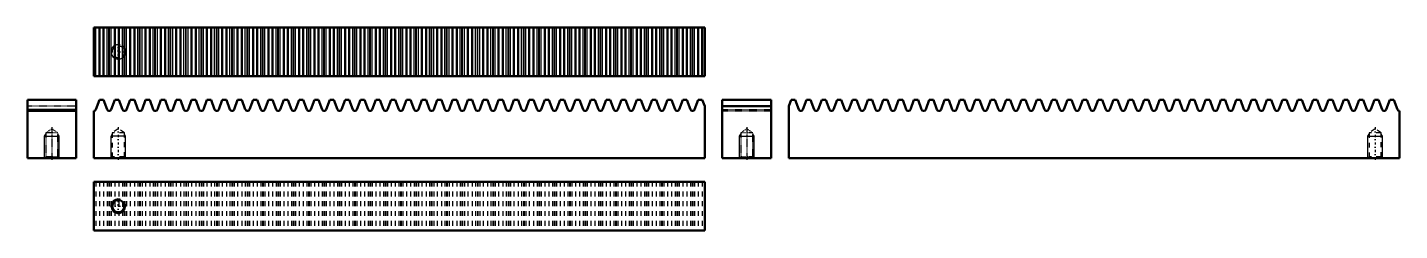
# Model space of a CAD drawing. Header units: millimetres. Extents: x 0 to 281, y 0 to 42.
import ezdxf

# ---------------------------------------------------------------- set-up
doc = ezdxf.new("R2010")
doc.units = ezdxf.units.MM
doc.linetypes.add('Center', pattern=[1.5, 0.45, -0.5, 0.05, -0.5])
doc.linetypes.add('Dashed', pattern=[2, 1, -1])
for name, color, linetype, lineweight in [('AM_4', 3, 'Continuous', 25), ('center', 4, 'Center', 25), ('hidden', 3, 'Dashed', 25), ('thread', 3, 'Continuous', 25), ('vis', 1, 'Continuous', 50)]:
    doc.layers.add(name, color=color, linetype=linetype, lineweight=lineweight)

# ---------------------------------------------------------------- blocks, each defined once
blk = doc.blocks.new('1_RGEAL1_0HT_125_A5_0_in_RGEAL1_0HT_125_A5_900')
at = {"layer": 'center'}
for p, q in [((18.6, 3.42), (18.6, 6.58)), ((17.02, 5), (20.18, 5))]:
    blk.add_line(p, q, dxfattribs=at)
at = {"layer": 'hidden'}
for p, q in [((13.66, 10), (13.66, 0)), ((14.02, 10), (14.02, 0)), ((14.75, 10), (14.75, 0)), ((15.59, 10), (15.59, 0)), ((16.32, 10), (16.32, 0)), ((16.68, 10), (16.68, 0)), ((16.81, 10), (16.81, 0)), ((17.16, 10), (17.16, 0)), ((17.89, 10), (17.89, 0)), ((18.73, 10), (18.73, 0)), ((19.46, 10), (19.46, 0)), ((19.82, 10), (19.82, 0)), ((19.95, 10), (19.95, 0)), ((20.3, 10), (20.3, 0)), ((21.03, 10), (21.03, 0)), ((21.88, 10), (21.88, 0)), ((22.6, 10), (22.6, 0)), ((22.96, 10), (22.96, 0)), ((23.09, 10), (23.09, 0)), ((23.45, 10), (23.45, 0)), ((24.17, 10), (24.17, 0)), ((25.02, 10), (25.02, 0)), ((25.74, 10), (25.74, 0)), ((26.1, 10), (26.1, 0)), ((26.23, 10), (26.23, 0)), ((26.59, 10), (26.59, 0)), ((27.32, 10), (27.32, 0)), ((28.16, 10), (28.16, 0)), ((28.89, 10), (28.89, 0)), ((29.24, 10), (29.24, 0)), ((29.37, 10), (29.37, 0)), ((29.73, 10), (29.73, 0)), ((30.46, 10), (30.46, 0)), ((31.3, 10), (31.3, 0)), ((32.03, 10), (32.03, 0)), ((32.39, 10), (32.39, 0)), ((32.51, 10), (32.51, 0)), ((32.87, 10), (32.87, 0)), ((33.6, 10), (33.6, 0)), ((34.44, 10), (34.44, 0)), ((35.17, 10), (35.17, 0)), ((35.53, 10), (35.53, 0)), ((35.66, 10), (35.66, 0)), ((36.01, 10), (36.01, 0)), ((36.74, 10), (36.74, 0)), ((37.58, 10), (37.58, 0)), ((38.31, 10), (38.31, 0)), ((38.67, 10), (38.67, 0)), ((38.8, 10), (38.8, 0)), ((39.15, 10), (39.15, 0)), ((39.88, 10), (39.88, 0)), ((40.73, 10), (40.73, 0)), ((41.45, 10), (41.45, 0)), ((41.81, 10), (41.81, 0)), ((41.94, 10), (41.94, 0)), ((42.3, 10), (42.3, 0)), ((43.02, 10), (43.02, 0)), ((43.87, 10), (43.87, 0)), ((44.59, 10), (44.59, 0)), ((44.95, 10), (44.95, 0)), ((45.08, 10), (45.08, 0)), ((45.44, 10), (45.44, 0)), ((46.17, 10), (46.17, 0)), ((47.01, 10), (47.01, 0)), ((47.74, 10), (47.74, 0)), ((48.09, 10), (48.09, 0)), ((48.22, 10), (48.22, 0)), ((48.58, 10), (48.58, 0)), ((49.31, 10), (49.31, 0)), ((50.15, 10), (50.15, 0)), ((50.88, 10), (50.88, 0)), ((51.23, 10), (51.23, 0)), ((51.36, 10), (51.36, 0)), ((51.72, 10), (51.72, 0)), ((52.45, 10), (52.45, 0)), ((53.29, 10), (53.29, 0)), ((54.02, 10), (54.02, 0)), ((54.38, 10), (54.38, 0)), ((54.51, 10), (54.51, 0)), ((54.86, 10), (54.86, 0)), ((55.59, 10), (55.59, 0)), ((56.43, 10), (56.43, 0)), ((57.16, 10), (57.16, 0)), ((57.52, 10), (57.52, 0)), ((57.65, 10), (57.65, 0)), ((58, 10), (58, 0)), ((58.73, 10), (58.73, 0)), ((59.57, 10), (59.57, 0)), ((60.3, 10), (60.3, 0)), ((60.66, 10), (60.66, 0)), ((60.79, 10), (60.79, 0)), ((61.15, 10), (61.15, 0)), ((61.87, 10), (61.87, 0)), ((62.72, 10), (62.72, 0)), ((63.44, 10), (63.44, 0)), ((63.8, 10), (63.8, 0)), ((63.93, 10), (63.93, 0)), ((64.29, 10), (64.29, 0)), ((65.01, 10), (65.01, 0)), ((65.86, 10), (65.86, 0)), ((66.59, 10), (66.59, 0)), ((66.94, 10), (66.94, 0)), ((67.07, 10), (67.07, 0)), ((67.43, 10), (67.43, 0)), ((68.16, 10), (68.16, 0)), ((69, 10), (69, 0)), ((69.73, 10), (69.73, 0)), ((70.08, 10), (70.08, 0)), ((70.21, 10), (70.21, 0)), ((70.57, 10), (70.57, 0)), ((71.3, 10), (71.3, 0)), ((72.14, 10), (72.14, 0)), ((72.87, 10), (72.87, 0)), ((73.23, 10), (73.23, 0)), ((73.35, 10), (73.35, 0)), ((73.71, 10), (73.71, 0)), ((74.44, 10), (74.44, 0)), ((75.28, 10), (75.28, 0)), ((76.01, 10), (76.01, 0)), ((76.37, 10), (76.37, 0)), ((76.5, 10), (76.5, 0)), ((76.85, 10), (76.85, 0)), ((77.58, 10), (77.58, 0)), ((78.42, 10), (78.42, 0)), ((79.15, 10), (79.15, 0)), ((79.51, 10), (79.51, 0)), ((79.64, 10), (79.64, 0)), ((80, 10), (80, 0)), ((80.72, 10), (80.72, 0)), ((81.57, 10), (81.57, 0)), ((82.29, 10), (82.29, 0)), ((82.65, 10), (82.65, 0)), ((82.78, 10), (82.78, 0)), ((83.14, 10), (83.14, 0)), ((83.86, 10), (83.86, 0)), ((84.71, 10), (84.71, 0)), ((85.44, 10), (85.44, 0)), ((85.79, 10), (85.79, 0)), ((85.92, 10), (85.92, 0)), ((86.28, 10), (86.28, 0)), ((87.01, 10), (87.01, 0)), ((87.85, 10), (87.85, 0)), ((88.58, 10), (88.58, 0)), ((88.93, 10), (88.93, 0)), ((89.06, 10), (89.06, 0)), ((89.42, 10), (89.42, 0)), ((90.15, 10), (90.15, 0)), ((90.99, 10), (90.99, 0)), ((91.72, 10), (91.72, 0)), ((92.08, 10), (92.08, 0)), ((92.2, 10), (92.2, 0)), ((92.56, 10), (92.56, 0)), ((93.29, 10), (93.29, 0)), ((94.13, 10), (94.13, 0)), ((94.86, 10), (94.86, 0)), ((95.22, 10), (95.22, 0)), ((95.35, 10), (95.35, 0)), ((95.7, 10), (95.7, 0)), ((96.43, 10), (96.43, 0)), ((97.27, 10), (97.27, 0)), ((98, 10), (98, 0)), ((98.36, 10), (98.36, 0)), ((98.49, 10), (98.49, 0)), ((98.84, 10), (98.84, 0)), ((99.57, 10), (99.57, 0)), ((100.42, 10), (100.42, 0)), ((101.14, 10), (101.14, 0)), ((101.5, 10), (101.5, 0)), ((101.63, 10), (101.63, 0)), ((101.99, 10), (101.99, 0)), ((102.71, 10), (102.71, 0)), ((103.56, 10), (103.56, 0)), ((104.28, 10), (104.28, 0)), ((104.64, 10), (104.64, 0)), ((104.77, 10), (104.77, 0)), ((105.13, 10), (105.13, 0)), ((105.86, 10), (105.86, 0)), ((106.7, 10), (106.7, 0)), ((107.43, 10), (107.43, 0)), ((107.78, 10), (107.78, 0)), ((107.91, 10), (107.91, 0)), ((108.27, 10), (108.27, 0)), ((109, 10), (109, 0)), ((109.84, 10), (109.84, 0)), ((110.57, 10), (110.57, 0)), ((110.93, 10), (110.93, 0)), ((111.05, 10), (111.05, 0)), ((111.41, 10), (111.41, 0)), ((112.14, 10), (112.14, 0)), ((112.98, 10), (112.98, 0)), ((113.71, 10), (113.71, 0)), ((114.07, 10), (114.07, 0)), ((114.2, 10), (114.2, 0)), ((114.55, 10), (114.55, 0)), ((115.28, 10), (115.28, 0)), ((116.12, 10), (116.12, 0)), ((116.85, 10), (116.85, 0)), ((117.21, 10), (117.21, 0)), ((117.34, 10), (117.34, 0)), ((117.69, 10), (117.69, 0)), ((118.42, 10), (118.42, 0)), ((119.27, 10), (119.27, 0)), ((119.99, 10), (119.99, 0)), ((120.35, 10), (120.35, 0)), ((120.48, 10), (120.48, 0)), ((120.84, 10), (120.84, 0)), ((121.56, 10), (121.56, 0)), ((122.41, 10), (122.41, 0)), ((123.13, 10), (123.13, 0)), ((123.49, 10), (123.49, 0)), ((123.62, 10), (123.62, 0)), ((123.98, 10), (123.98, 0)), ((124.71, 10), (124.71, 0)), ((125.55, 10), (125.55, 0)), ((126.28, 10), (126.28, 0)), ((126.63, 10), (126.63, 0)), ((126.76, 10), (126.76, 0)), ((127.12, 10), (127.12, 0)), ((127.85, 10), (127.85, 0)), ((128.69, 10), (128.69, 0)), ((129.42, 10), (129.42, 0)), ((129.77, 10), (129.77, 0)), ((129.9, 10), (129.9, 0)), ((130.26, 10), (130.26, 0)), ((130.99, 10), (130.99, 0)), ((131.83, 10), (131.83, 0)), ((132.56, 10), (132.56, 0)), ((132.92, 10), (132.92, 0)), ((133.05, 10), (133.05, 0)), ((133.4, 10), (133.4, 0)), ((134.13, 10), (134.13, 0)), ((134.97, 10), (134.97, 0)), ((135.7, 10), (135.7, 0)), ((136.06, 10), (136.06, 0)), ((136.19, 10), (136.19, 0)), ((136.54, 10), (136.54, 0)), ((137.27, 10), (137.27, 0)), ((138.11, 10), (138.11, 0))]:
    blk.add_line(p, q, dxfattribs=at)
at = {"layer": 'thread'}
blk.add_arc((18.6, 5), 1.5, 75, 15, dxfattribs=at)
at = {"layer": 'vis'}
for p, q in [((13.6, 10), (138.6, 10)), ((13.6, 10), (13.6, 0)), ((138.6, 10), (138.6, 0)), ((13.6, 0), (138.6, 0))]:
    blk.add_line(p, q, dxfattribs=at)
blk.add_circle((18.6, 5), 1.23, dxfattribs=at)
blk = doc.blocks.new('2_RGEAL1_0HT_125_A5_0_in_RGEAL1_0HT_125_A5_900')
at = {"layer": 'AM_4', "ltscale": 0.051816}
blk.add_line((10, 24.8), (0, 24.8), dxfattribs=at)
at = {"layer": 'center', "ltscale": 0.051816}
blk.add_line((5, 21.15), (5, 14.5), dxfattribs=at)
at = {"layer": 'hidden', "ltscale": 0.051816}
for p, q in [((10, 25.47), (0, 25.47)), ((5, 20.85), (3.77, 19.99)), ((3.77, 19.99), (3.77, 15.07)), ((6.23, 19.99), (3.77, 19.99)), ((6.23, 19.99), (5, 20.85)), ((6.23, 15.07), (6.23, 19.99)), ((3.77, 15.07), (3.5, 14.8)), ((6.23, 15.07), (3.77, 15.07)), ((6.5, 14.8), (6.23, 15.07))]:
    blk.add_line(p, q, dxfattribs=at)
at = {"layer": 'thread', "ltscale": 0.051816}
for p, q in [((3.5, 19.3), (3.77, 19.77)), ((6.5, 19.3), (6.23, 19.77)), ((3.5, 14.8), (3.5, 19.3)), ((3.5, 19.3), (6.5, 19.3)), ((6.5, 14.8), (6.5, 19.3))]:
    blk.add_line(p, q, dxfattribs=at)
at = {"layer": 'vis', "ltscale": 0.051816}
for p, q in [((10, 26.8), (0, 26.8)), ((0, 26.8), (0, 14.8)), ((10, 26.8), (10, 14.8)), ((0, 24.55), (10, 24.55)), ((10, 14.8), (0, 14.8))]:
    blk.add_line(p, q, dxfattribs=at)
blk = doc.blocks.new('3_RGEAL1_0HT_125_A5_0_in_RGEAL1_0HT_125_A5_900')
at = {"layer": 'center'}
blk.add_line((18.6, 21.15), (18.6, 14.5), dxfattribs=at)
at = {"layer": 'hidden'}
for p, q in [((18.6, 20.85), (17.37, 19.99)), ((17.37, 19.99), (17.37, 15.07)), ((19.83, 19.99), (17.37, 19.99)), ((19.83, 19.99), (18.6, 20.85)), ((19.83, 15.07), (19.83, 19.99)), ((17.37, 15.07), (17.1, 14.8)), ((19.83, 15.07), (17.37, 15.07)), ((20.1, 14.8), (19.83, 15.07))]:
    blk.add_line(p, q, dxfattribs=at)
at = {"layer": 'thread'}
for p, q in [((17.1, 19.3), (17.37, 19.77)), ((20.1, 19.3), (19.83, 19.77)), ((20.1, 19.3), (17.1, 19.3)), ((17.1, 14.8), (17.1, 19.3)), ((20.1, 14.8), (20.1, 19.3))]:
    blk.add_line(p, q, dxfattribs=at)
at = {"layer": 'vis'}
for p, q in [((14.02, 24.8), (14.75, 26.8)), ((15.59, 26.8), (14.75, 26.8)), ((15.59, 26.8), (16.32, 24.8)), ((17.16, 24.8), (17.89, 26.8)), ((18.73, 26.8), (17.89, 26.8)), ((18.73, 26.8), (19.46, 24.8)), ((20.3, 24.8), (21.03, 26.8)), ((21.88, 26.8), (21.03, 26.8)), ((21.88, 26.8), (22.6, 24.8)), ((23.45, 24.8), (24.17, 26.8)), ((25.02, 26.8), (24.17, 26.8)), ((25.02, 26.8), (25.74, 24.8)), ((26.59, 24.8), (27.32, 26.8)), ((28.16, 26.8), (27.32, 26.8)), ((28.16, 26.8), (28.89, 24.8)), ((29.73, 24.8), (30.46, 26.8)), ((31.3, 26.8), (30.46, 26.8)), ((31.3, 26.8), (32.03, 24.8)), ((32.87, 24.8), (33.6, 26.8)), ((34.44, 26.8), (33.6, 26.8)), ((34.44, 26.8), (35.17, 24.8)), ((36.01, 24.8), (36.74, 26.8)), ((37.58, 26.8), (36.74, 26.8)), ((37.58, 26.8), (38.31, 24.8)), ((39.15, 24.8), (39.88, 26.8)), ((40.73, 26.8), (39.88, 26.8)), ((40.73, 26.8), (41.45, 24.8)), ((42.3, 24.8), (43.02, 26.8)), ((43.87, 26.8), (43.02, 26.8)), ((43.87, 26.8), (44.59, 24.8)), ((45.44, 24.8), (46.17, 26.8)), ((47.01, 26.8), (46.17, 26.8)), ((47.01, 26.8), (47.74, 24.8)), ((48.58, 24.8), (49.31, 26.8)), ((50.15, 26.8), (49.31, 26.8)), ((50.15, 26.8), (50.88, 24.8)), ((51.72, 24.8), (52.45, 26.8)), ((53.29, 26.8), (52.45, 26.8)), ((53.29, 26.8), (54.02, 24.8)), ((54.86, 24.8), (55.59, 26.8)), ((56.43, 26.8), (55.59, 26.8)), ((56.43, 26.8), (57.16, 24.8)), ((58, 24.8), (58.73, 26.8)), ((59.57, 26.8), (58.73, 26.8)), ((59.57, 26.8), (60.3, 24.8)), ((61.15, 24.8), (61.87, 26.8)), ((62.72, 26.8), (61.87, 26.8)), ((62.72, 26.8), (63.44, 24.8)), ((64.29, 24.8), (65.01, 26.8)), ((65.86, 26.8), (65.01, 26.8)), ((65.86, 26.8), (66.59, 24.8)), ((67.43, 24.8), (68.16, 26.8)), ((69, 26.8), (68.16, 26.8)), ((69, 26.8), (69.73, 24.8)), ((70.57, 24.8), (71.3, 26.8)), ((72.14, 26.8), (71.3, 26.8)), ((72.14, 26.8), (72.87, 24.8)), ((73.71, 24.8), (74.44, 26.8)), ((75.28, 26.8), (74.44, 26.8)), ((75.28, 26.8), (76.01, 24.8)), ((76.85, 24.8), (77.58, 26.8)), ((78.42, 26.8), (77.58, 26.8)), ((78.42, 26.8), (79.15, 24.8)), ((80, 24.8), (80.72, 26.8)), ((81.57, 26.8), (80.72, 26.8)), ((81.57, 26.8), (82.29, 24.8)), ((83.14, 24.8), (83.86, 26.8)), ((84.71, 26.8), (83.86, 26.8)), ((84.71, 26.8), (85.44, 24.8)), ((86.28, 24.8), (87.01, 26.8)), ((87.85, 26.8), (87.01, 26.8)), ((87.85, 26.8), (88.58, 24.8)), ((89.42, 24.8), (90.15, 26.8)), ((90.99, 26.8), (90.15, 26.8)), ((90.99, 26.8), (91.72, 24.8)), ((92.56, 24.8), (93.29, 26.8)), ((94.13, 26.8), (93.29, 26.8)), ((94.13, 26.8), (94.86, 24.8)), ((95.7, 24.8), (96.43, 26.8)), ((97.27, 26.8), (96.43, 26.8)), ((97.27, 26.8), (98, 24.8)), ((98.84, 24.8), (99.57, 26.8)), ((100.42, 26.8), (99.57, 26.8)), ((100.42, 26.8), (101.14, 24.8)), ((101.99, 24.8), (102.71, 26.8)), ((103.56, 26.8), (102.71, 26.8)), ((103.56, 26.8), (104.28, 24.8)), ((105.13, 24.8), (105.86, 26.8)), ((106.7, 26.8), (105.86, 26.8)), ((106.7, 26.8), (107.43, 24.8)), ((108.27, 24.8), (109, 26.8)), ((109.84, 26.8), (109, 26.8)), ((109.84, 26.8), (110.57, 24.8)), ((111.41, 24.8), (112.14, 26.8)), ((112.98, 26.8), (112.14, 26.8)), ((112.98, 26.8), (113.71, 24.8)), ((114.55, 24.8), (115.28, 26.8)), ((116.12, 26.8), (115.28, 26.8)), ((116.12, 26.8), (116.85, 24.8)), ((117.69, 24.8), (118.42, 26.8)), ((119.27, 26.8), (118.42, 26.8)), ((119.27, 26.8), (119.99, 24.8)), ((120.84, 24.8), (121.56, 26.8)), ((122.41, 26.8), (121.56, 26.8)), ((122.41, 26.8), (123.13, 24.8)), ((123.98, 24.8), (124.71, 26.8)), ((125.55, 26.8), (124.71, 26.8)), ((125.55, 26.8), (126.28, 24.8)), ((127.12, 24.8), (127.85, 26.8)), ((128.69, 26.8), (127.85, 26.8)), ((128.69, 26.8), (129.42, 24.8)), ((130.26, 24.8), (130.99, 26.8)), ((131.83, 26.8), (130.99, 26.8)), ((131.83, 26.8), (132.56, 24.8)), ((133.4, 24.8), (134.13, 26.8)), ((134.97, 26.8), (134.13, 26.8)), ((134.97, 26.8), (135.7, 24.8)), ((136.54, 24.8), (137.27, 26.8)), ((138.11, 26.8), (137.27, 26.8)), ((138.11, 26.8), (138.6, 25.47)), ((138.6, 14.8), (138.6, 25.47)), ((13.6, 24.55), (13.66, 24.55)), ((13.6, 24.55), (13.6, 14.8)), ((16.68, 24.55), (16.81, 24.55)), ((19.82, 24.55), (19.95, 24.55)), ((22.96, 24.55), (23.09, 24.55)), ((26.1, 24.55), (26.23, 24.55)), ((29.24, 24.55), (29.37, 24.55)), ((32.39, 24.55), (32.51, 24.55)), ((35.53, 24.55), (35.66, 24.55)), ((38.67, 24.55), (38.8, 24.55)), ((41.81, 24.55), (41.94, 24.55)), ((44.95, 24.55), (45.08, 24.55)), ((48.09, 24.55), (48.22, 24.55)), ((51.23, 24.55), (51.36, 24.55)), ((54.38, 24.55), (54.51, 24.55)), ((57.52, 24.55), (57.65, 24.55)), ((60.66, 24.55), (60.79, 24.55)), ((63.8, 24.55), (63.93, 24.55)), ((66.94, 24.55), (67.07, 24.55)), ((70.08, 24.55), (70.21, 24.55)), ((73.23, 24.55), (73.35, 24.55)), ((76.37, 24.55), (76.5, 24.55)), ((79.51, 24.55), (79.64, 24.55)), ((82.65, 24.55), (82.78, 24.55)), ((85.79, 24.55), (85.92, 24.55)), ((88.93, 24.55), (89.06, 24.55)), ((92.08, 24.55), (92.2, 24.55)), ((95.22, 24.55), (95.35, 24.55)), ((98.36, 24.55), (98.49, 24.55)), ((101.5, 24.55), (101.63, 24.55)), ((104.64, 24.55), (104.77, 24.55)), ((107.78, 24.55), (107.91, 24.55)), ((110.93, 24.55), (111.05, 24.55)), ((114.07, 24.55), (114.2, 24.55)), ((117.21, 24.55), (117.34, 24.55)), ((120.35, 24.55), (120.48, 24.55)), ((123.49, 24.55), (123.62, 24.55)), ((126.63, 24.55), (126.76, 24.55)), ((129.77, 24.55), (129.9, 24.55)), ((132.92, 24.55), (133.05, 24.55)), ((136.06, 24.55), (136.19, 24.55)), ((13.6, 14.8), (138.6, 14.8))]:
    blk.add_line(p, q, dxfattribs=at)
for centre, start, end in [((13.66, 24.93), 270, 340), ((16.68, 24.93), 200, 270), ((16.81, 24.93), 270, 340), ((19.82, 24.93), 200, 270), ((19.95, 24.93), 270, 340), ((22.96, 24.93), 200, 270), ((23.09, 24.93), 270, 340), ((26.1, 24.93), 200, 270), ((26.23, 24.93), 270, 340), ((29.24, 24.93), 200, 270), ((29.37, 24.93), 270, 340), ((32.39, 24.93), 200, 270), ((32.51, 24.93), 270, 340), ((35.53, 24.93), 200, 270), ((35.66, 24.93), 270, 340), ((38.67, 24.93), 200, 270), ((38.8, 24.93), 270, 340), ((41.81, 24.93), 200, 270), ((41.94, 24.93), 270, 340), ((44.95, 24.93), 200, 270), ((45.08, 24.93), 270, 340), ((48.09, 24.93), 200, 270), ((48.22, 24.93), 270, 340), ((51.23, 24.93), 200, 270), ((51.36, 24.93), 270, 340), ((54.38, 24.93), 200, 270), ((54.51, 24.93), 270, 340), ((57.52, 24.93), 200, 270), ((57.65, 24.93), 270, 340), ((60.66, 24.93), 200, 270), ((60.79, 24.93), 270, 340), ((63.8, 24.93), 200, 270), ((63.93, 24.93), 270, 340), ((66.94, 24.93), 200, 270), ((67.07, 24.93), 270, 340), ((70.08, 24.93), 200, 270), ((70.21, 24.93), 270, 340), ((73.23, 24.93), 200, 270), ((73.35, 24.93), 270, 340), ((76.37, 24.93), 200, 270), ((76.5, 24.93), 270, 340), ((79.51, 24.93), 200, 270), ((79.64, 24.93), 270, 340), ((82.65, 24.93), 200, 270), ((82.78, 24.93), 270, 340), ((85.79, 24.93), 200, 270), ((85.92, 24.93), 270, 340), ((88.93, 24.93), 200, 270), ((89.06, 24.93), 270, 340), ((92.08, 24.93), 200, 270), ((92.2, 24.93), 270, 340), ((95.22, 24.93), 200, 270), ((95.35, 24.93), 270, 340), ((98.36, 24.93), 200, 270), ((98.49, 24.93), 270, 340), ((101.5, 24.93), 200, 270), ((101.63, 24.93), 270, 340), ((104.64, 24.93), 200, 270), ((104.77, 24.93), 270, 340), ((107.78, 24.93), 200, 270), ((107.91, 24.93), 270, 340), ((110.93, 24.93), 200, 270), ((111.05, 24.93), 270, 340), ((114.07, 24.93), 200, 270), ((114.2, 24.93), 270, 340), ((117.21, 24.93), 200, 270), ((117.34, 24.93), 270, 340), ((120.35, 24.93), 200, 270), ((120.48, 24.93), 270, 340), ((123.49, 24.93), 200, 270), ((123.62, 24.93), 270, 340), ((126.63, 24.93), 200, 270), ((126.76, 24.93), 270, 340), ((129.77, 24.93), 200, 270), ((129.9, 24.93), 270, 340), ((132.92, 24.93), 200, 270), ((133.05, 24.93), 270, 340), ((136.06, 24.93), 200, 270), ((136.19, 24.93), 270, 340)]:
    blk.add_arc(centre, 0.38, start, end, dxfattribs=at)
blk = doc.blocks.new('4_RGEAL1_0HT_125_A5_0_in_RGEAL1_0HT_125_A5_900')
at = {"layer": 'center', "ltscale": 0.051816}
blk.add_line((147.2, 21.15), (147.2, 14.5), dxfattribs=at)
at = {"layer": 'hidden', "ltscale": 0.051816}
for p, q in [((142.2, 24.8), (152.2, 24.8)), ((142.2, 24.55), (152.2, 24.55)), ((147.2, 20.85), (145.97, 19.99)), ((145.97, 19.99), (145.97, 15.07)), ((148.43, 19.99), (145.97, 19.99)), ((148.43, 19.99), (147.2, 20.85)), ((148.43, 15.07), (148.43, 19.99)), ((145.97, 15.07), (145.7, 14.8)), ((148.43, 15.07), (145.97, 15.07)), ((148.7, 14.8), (148.43, 15.07))]:
    blk.add_line(p, q, dxfattribs=at)
at = {"layer": 'thread', "ltscale": 0.051816}
for p, q in [((145.7, 19.3), (145.97, 19.77)), ((148.7, 19.3), (148.43, 19.77)), ((145.7, 14.8), (145.7, 19.3)), ((145.7, 19.3), (148.7, 19.3)), ((148.7, 14.8), (148.7, 19.3))]:
    blk.add_line(p, q, dxfattribs=at)
at = {"layer": 'vis', "ltscale": 0.051816}
for p, q in [((142.2, 26.8), (142.2, 14.8)), ((142.2, 26.8), (152.2, 26.8)), ((142.2, 25.47), (152.2, 25.47)), ((152.2, 26.8), (152.2, 14.8)), ((142.2, 14.8), (152.2, 14.8))]:
    blk.add_line(p, q, dxfattribs=at)
blk = doc.blocks.new('5_RGEAL1_0HT_125_A5_0_in_RGEAL1_0HT_125_A5_900')
at = {"layer": 'center'}
blk.add_line((275.8, 21.15), (275.8, 14.5), dxfattribs=at)
at = {"layer": 'hidden'}
for p, q in [((275.8, 20.85), (274.57, 19.99)), ((277.03, 19.99), (274.57, 19.99)), ((274.57, 19.99), (274.57, 15.07)), ((277.03, 19.99), (275.8, 20.85)), ((277.03, 15.07), (277.03, 19.99)), ((274.57, 15.07), (274.3, 14.8)), ((277.03, 15.07), (274.57, 15.07)), ((277.3, 14.8), (277.03, 15.07))]:
    blk.add_line(p, q, dxfattribs=at)
at = {"layer": 'thread'}
for p, q in [((274.3, 19.3), (274.57, 19.77)), ((277.3, 19.3), (277.03, 19.77)), ((274.3, 14.8), (274.3, 19.3)), ((274.3, 19.3), (277.3, 19.3)), ((277.3, 14.8), (277.3, 19.3))]:
    blk.add_line(p, q, dxfattribs=at)
at = {"layer": 'vis'}
for p, q in [((156.29, 26.8), (155.8, 25.47)), ((155.8, 14.8), (155.8, 25.47)), ((156.29, 26.8), (157.13, 26.8)), ((157.86, 24.8), (157.13, 26.8)), ((159.43, 26.8), (158.7, 24.8)), ((159.43, 26.8), (160.27, 26.8)), ((161, 24.8), (160.27, 26.8)), ((162.57, 26.8), (161.84, 24.8)), ((162.57, 26.8), (163.41, 26.8)), ((164.14, 24.8), (163.41, 26.8)), ((165.71, 26.8), (164.98, 24.8)), ((165.71, 26.8), (166.55, 26.8)), ((167.28, 24.8), (166.55, 26.8)), ((168.85, 26.8), (168.12, 24.8)), ((168.85, 26.8), (169.69, 26.8)), ((170.42, 24.8), (169.69, 26.8)), ((171.99, 26.8), (171.27, 24.8)), ((171.99, 26.8), (172.84, 26.8)), ((173.56, 24.8), (172.84, 26.8)), ((175.13, 26.8), (174.41, 24.8)), ((175.13, 26.8), (175.98, 26.8)), ((176.71, 24.8), (175.98, 26.8)), ((178.28, 26.8), (177.55, 24.8)), ((178.28, 26.8), (179.12, 26.8)), ((179.85, 24.8), (179.12, 26.8)), ((181.42, 26.8), (180.69, 24.8)), ((181.42, 26.8), (182.26, 26.8)), ((182.99, 24.8), (182.26, 26.8)), ((184.56, 26.8), (183.83, 24.8)), ((184.56, 26.8), (185.4, 26.8)), ((186.13, 24.8), (185.4, 26.8)), ((187.7, 26.8), (186.97, 24.8)), ((187.7, 26.8), (188.54, 26.8)), ((189.27, 24.8), (188.54, 26.8)), ((190.84, 26.8), (190.12, 24.8)), ((190.84, 26.8), (191.69, 26.8)), ((192.41, 24.8), (191.69, 26.8)), ((193.98, 26.8), (193.26, 24.8)), ((193.98, 26.8), (194.83, 26.8)), ((195.56, 24.8), (194.83, 26.8)), ((197.13, 26.8), (196.4, 24.8)), ((197.13, 26.8), (197.97, 26.8)), ((198.7, 24.8), (197.97, 26.8)), ((200.27, 26.8), (199.54, 24.8)), ((200.27, 26.8), (201.11, 26.8)), ((201.84, 24.8), (201.11, 26.8)), ((203.41, 26.8), (202.68, 24.8)), ((203.41, 26.8), (204.25, 26.8)), ((204.98, 24.8), (204.25, 26.8)), ((206.55, 26.8), (205.82, 24.8)), ((206.55, 26.8), (207.39, 26.8)), ((208.12, 24.8), (207.39, 26.8)), ((209.69, 26.8), (208.96, 24.8)), ((209.69, 26.8), (210.54, 26.8)), ((211.26, 24.8), (210.54, 26.8)), ((212.83, 26.8), (212.11, 24.8)), ((212.83, 26.8), (213.68, 26.8)), ((214.4, 24.8), (213.68, 26.8)), ((215.98, 26.8), (215.25, 24.8)), ((215.98, 26.8), (216.82, 26.8)), ((217.55, 24.8), (216.82, 26.8)), ((219.12, 26.8), (218.39, 24.8)), ((219.12, 26.8), (219.96, 26.8)), ((220.69, 24.8), (219.96, 26.8)), ((222.26, 26.8), (221.53, 24.8)), ((222.26, 26.8), (223.1, 26.8)), ((223.83, 24.8), (223.1, 26.8)), ((225.4, 26.8), (224.67, 24.8)), ((225.4, 26.8), (226.24, 26.8)), ((226.97, 24.8), (226.24, 26.8)), ((228.54, 26.8), (227.81, 24.8)), ((228.54, 26.8), (229.39, 26.8)), ((230.11, 24.8), (229.39, 26.8)), ((231.68, 26.8), (230.96, 24.8)), ((231.68, 26.8), (232.53, 26.8)), ((233.25, 24.8), (232.53, 26.8)), ((234.83, 26.8), (234.1, 24.8)), ((234.83, 26.8), (235.67, 26.8)), ((236.4, 24.8), (235.67, 26.8)), ((237.97, 26.8), (237.24, 24.8)), ((237.97, 26.8), (238.81, 26.8)), ((239.54, 24.8), (238.81, 26.8)), ((241.11, 26.8), (240.38, 24.8)), ((241.11, 26.8), (241.95, 26.8)), ((242.68, 24.8), (241.95, 26.8)), ((244.25, 26.8), (243.52, 24.8)), ((244.25, 26.8), (245.09, 26.8)), ((245.82, 24.8), (245.09, 26.8)), ((247.39, 26.8), (246.66, 24.8)), ((247.39, 26.8), (248.23, 26.8)), ((248.96, 24.8), (248.23, 26.8)), ((250.53, 26.8), (249.81, 24.8)), ((250.53, 26.8), (251.38, 26.8)), ((252.1, 24.8), (251.38, 26.8)), ((253.67, 26.8), (252.95, 24.8)), ((253.67, 26.8), (254.52, 26.8)), ((255.25, 24.8), (254.52, 26.8)), ((256.82, 26.8), (256.09, 24.8)), ((256.82, 26.8), (257.66, 26.8)), ((258.39, 24.8), (257.66, 26.8)), ((259.96, 26.8), (259.23, 24.8)), ((259.96, 26.8), (260.8, 26.8)), ((261.53, 24.8), (260.8, 26.8)), ((263.1, 26.8), (262.37, 24.8)), ((263.1, 26.8), (263.94, 26.8)), ((264.67, 24.8), (263.94, 26.8)), ((266.24, 26.8), (265.51, 24.8)), ((266.24, 26.8), (267.08, 26.8)), ((267.81, 24.8), (267.08, 26.8)), ((269.38, 26.8), (268.66, 24.8)), ((269.38, 26.8), (270.23, 26.8)), ((270.95, 24.8), (270.23, 26.8)), ((272.52, 26.8), (271.8, 24.8)), ((272.52, 26.8), (273.37, 26.8)), ((274.1, 24.8), (273.37, 26.8)), ((275.67, 26.8), (274.94, 24.8)), ((275.67, 26.8), (276.51, 26.8)), ((277.24, 24.8), (276.51, 26.8)), ((278.81, 26.8), (278.08, 24.8)), ((278.81, 26.8), (279.65, 26.8)), ((280.38, 24.8), (279.65, 26.8)), ((158.34, 24.55), (158.21, 24.55)), ((161.48, 24.55), (161.35, 24.55)), ((164.63, 24.55), (164.5, 24.55)), ((167.77, 24.55), (167.64, 24.55)), ((170.91, 24.55), (170.78, 24.55)), ((174.05, 24.55), (173.92, 24.55)), ((177.19, 24.55), (177.06, 24.55)), ((180.33, 24.55), (180.2, 24.55)), ((183.47, 24.55), (183.35, 24.55)), ((186.62, 24.55), (186.49, 24.55)), ((189.76, 24.55), (189.63, 24.55)), ((192.9, 24.55), (192.77, 24.55)), ((196.04, 24.55), (195.91, 24.55)), ((199.18, 24.55), (199.05, 24.55)), ((202.32, 24.55), (202.2, 24.55)), ((205.47, 24.55), (205.34, 24.55)), ((208.61, 24.55), (208.48, 24.55)), ((211.75, 24.55), (211.62, 24.55)), ((214.89, 24.55), (214.76, 24.55)), ((218.03, 24.55), (217.9, 24.55)), ((221.17, 24.55), (221.05, 24.55)), ((224.32, 24.55), (224.19, 24.55)), ((227.46, 24.55), (227.33, 24.55)), ((230.6, 24.55), (230.47, 24.55)), ((233.74, 24.55), (233.61, 24.55)), ((236.88, 24.55), (236.75, 24.55)), ((240.02, 24.55), (239.89, 24.55)), ((243.17, 24.55), (243.04, 24.55)), ((246.31, 24.55), (246.18, 24.55)), ((249.45, 24.55), (249.32, 24.55)), ((252.59, 24.55), (252.46, 24.55)), ((255.73, 24.55), (255.6, 24.55)), ((258.87, 24.55), (258.74, 24.55)), ((262.01, 24.55), (261.89, 24.55)), ((265.16, 24.55), (265.03, 24.55)), ((268.3, 24.55), (268.17, 24.55)), ((271.44, 24.55), (271.31, 24.55)), ((274.58, 24.55), (274.45, 24.55)), ((277.72, 24.55), (277.59, 24.55)), ((280.74, 24.55), (280.8, 24.55)), ((280.8, 24.55), (280.8, 14.8)), ((280.8, 14.8), (155.8, 14.8))]:
    blk.add_line(p, q, dxfattribs=at)
for centre, start, end in [((158.21, 24.93), 200, 270), ((158.34, 24.93), 270, 340), ((161.35, 24.93), 200, 270), ((161.48, 24.93), 270, 340), ((164.5, 24.93), 200, 270), ((164.63, 24.93), 270, 340), ((167.64, 24.93), 200, 270), ((167.77, 24.93), 270, 340), ((170.78, 24.93), 200, 270), ((170.91, 24.93), 270, 340), ((173.92, 24.93), 200, 270), ((174.05, 24.93), 270, 340), ((177.06, 24.93), 200, 270), ((177.19, 24.93), 270, 340), ((180.2, 24.93), 200, 270), ((180.33, 24.93), 270, 340), ((183.35, 24.93), 200, 270), ((183.47, 24.93), 270, 340), ((186.49, 24.93), 200, 270), ((186.62, 24.93), 270, 340), ((189.63, 24.93), 200, 270), ((189.76, 24.93), 270, 340), ((192.77, 24.93), 200, 270), ((192.9, 24.93), 270, 340), ((195.91, 24.93), 200, 270), ((196.04, 24.93), 270, 340), ((199.05, 24.93), 200, 270), ((199.18, 24.93), 270, 340), ((202.2, 24.93), 200, 270), ((202.32, 24.93), 270, 340), ((205.34, 24.93), 200, 270), ((205.47, 24.93), 270, 340), ((208.48, 24.93), 200, 270), ((208.61, 24.93), 270, 340), ((211.62, 24.93), 200, 270), ((211.75, 24.93), 270, 340), ((214.76, 24.93), 200, 270), ((214.89, 24.93), 270, 340), ((217.9, 24.93), 200, 270), ((218.03, 24.93), 270, 340), ((221.05, 24.93), 200, 270), ((221.17, 24.93), 270, 340), ((224.19, 24.93), 200, 270), ((224.32, 24.93), 270, 340), ((227.33, 24.93), 200, 270), ((227.46, 24.93), 270, 340), ((230.47, 24.93), 200, 270), ((230.6, 24.93), 270, 340), ((233.61, 24.93), 200, 270), ((233.74, 24.93), 270, 340), ((236.75, 24.93), 200, 270), ((236.88, 24.93), 270, 340), ((239.89, 24.93), 200, 270), ((240.02, 24.93), 270, 340), ((243.04, 24.93), 200, 270), ((243.17, 24.93), 270, 340), ((246.18, 24.93), 200, 270), ((246.31, 24.93), 270, 340), ((249.32, 24.93), 200, 270), ((249.45, 24.93), 270, 340), ((252.46, 24.93), 200, 270), ((252.59, 24.93), 270, 340), ((255.6, 24.93), 200, 270), ((255.73, 24.93), 270, 340), ((258.74, 24.93), 200, 270), ((258.87, 24.93), 270, 340), ((261.89, 24.93), 200, 270), ((262.01, 24.93), 270, 340), ((265.03, 24.93), 200, 270), ((265.16, 24.93), 270, 340), ((268.17, 24.93), 200, 270), ((268.3, 24.93), 270, 340), ((271.31, 24.93), 200, 270), ((271.44, 24.93), 270, 340), ((274.45, 24.93), 200, 270), ((274.58, 24.93), 270, 340), ((277.59, 24.93), 200, 270), ((277.72, 24.93), 270, 340), ((280.74, 24.93), 200, 270)]:
    blk.add_arc(centre, 0.38, start, end, dxfattribs=at)
blk = doc.blocks.new('6_RGEAL1_0HT_125_A5_0_in_RGEAL1_0HT_125_A5_900')
at = {"layer": 'AM_4'}
for p, q in [((13.66, 31.6), (13.66, 41.6)), ((14.02, 31.6), (14.02, 41.6)), ((16.32, 31.6), (16.32, 41.6)), ((16.68, 31.6), (16.68, 41.6)), ((16.81, 31.6), (16.81, 41.6)), ((17.16, 31.6), (17.16, 41.6)), ((19.46, 31.6), (19.46, 41.6)), ((19.82, 31.6), (19.82, 41.6)), ((19.95, 31.6), (19.95, 41.6)), ((20.3, 31.6), (20.3, 41.6)), ((22.6, 31.6), (22.6, 41.6)), ((22.96, 31.6), (22.96, 41.6)), ((23.09, 31.6), (23.09, 41.6)), ((23.45, 31.6), (23.45, 41.6)), ((25.74, 31.6), (25.74, 41.6)), ((26.1, 31.6), (26.1, 41.6)), ((26.23, 31.6), (26.23, 41.6)), ((26.59, 31.6), (26.59, 41.6)), ((28.89, 31.6), (28.89, 41.6)), ((29.24, 31.6), (29.24, 41.6)), ((29.37, 31.6), (29.37, 41.6)), ((29.73, 31.6), (29.73, 41.6)), ((32.03, 31.6), (32.03, 41.6)), ((32.39, 31.6), (32.39, 41.6)), ((32.51, 31.6), (32.51, 41.6)), ((32.87, 31.6), (32.87, 41.6)), ((35.17, 31.6), (35.17, 41.6)), ((35.53, 31.6), (35.53, 41.6)), ((35.66, 31.6), (35.66, 41.6)), ((36.01, 31.6), (36.01, 41.6)), ((38.31, 31.6), (38.31, 41.6)), ((38.67, 31.6), (38.67, 41.6)), ((38.8, 31.6), (38.8, 41.6)), ((39.15, 31.6), (39.15, 41.6)), ((41.45, 31.6), (41.45, 41.6)), ((41.81, 31.6), (41.81, 41.6)), ((41.94, 31.6), (41.94, 41.6)), ((42.3, 31.6), (42.3, 41.6)), ((44.59, 31.6), (44.59, 41.6)), ((44.95, 31.6), (44.95, 41.6)), ((45.08, 31.6), (45.08, 41.6)), ((45.44, 31.6), (45.44, 41.6)), ((47.74, 31.6), (47.74, 41.6)), ((48.09, 31.6), (48.09, 41.6)), ((48.22, 31.6), (48.22, 41.6)), ((48.58, 31.6), (48.58, 41.6)), ((50.88, 31.6), (50.88, 41.6)), ((51.23, 31.6), (51.23, 41.6)), ((51.36, 31.6), (51.36, 41.6)), ((51.72, 31.6), (51.72, 41.6)), ((54.02, 31.6), (54.02, 41.6)), ((54.38, 31.6), (54.38, 41.6)), ((54.51, 31.6), (54.51, 41.6)), ((54.86, 31.6), (54.86, 41.6)), ((57.16, 31.6), (57.16, 41.6)), ((57.52, 31.6), (57.52, 41.6)), ((57.65, 31.6), (57.65, 41.6)), ((58, 31.6), (58, 41.6)), ((60.3, 31.6), (60.3, 41.6)), ((60.66, 31.6), (60.66, 41.6)), ((60.79, 31.6), (60.79, 41.6)), ((61.15, 31.6), (61.15, 41.6)), ((63.44, 31.6), (63.44, 41.6)), ((63.8, 31.6), (63.8, 41.6)), ((63.93, 31.6), (63.93, 41.6)), ((64.29, 31.6), (64.29, 41.6)), ((66.59, 31.6), (66.59, 41.6)), ((66.94, 31.6), (66.94, 41.6)), ((67.07, 31.6), (67.07, 41.6)), ((67.43, 31.6), (67.43, 41.6)), ((69.73, 31.6), (69.73, 41.6)), ((70.08, 31.6), (70.08, 41.6)), ((70.21, 31.6), (70.21, 41.6)), ((70.57, 31.6), (70.57, 41.6)), ((72.87, 31.6), (72.87, 41.6)), ((73.23, 31.6), (73.23, 41.6)), ((73.35, 31.6), (73.35, 41.6)), ((73.71, 31.6), (73.71, 41.6)), ((76.01, 31.6), (76.01, 41.6)), ((76.37, 31.6), (76.37, 41.6)), ((76.5, 31.6), (76.5, 41.6)), ((76.85, 31.6), (76.85, 41.6)), ((79.15, 31.6), (79.15, 41.6)), ((79.51, 31.6), (79.51, 41.6)), ((79.64, 31.6), (79.64, 41.6)), ((80, 31.6), (80, 41.6)), ((82.29, 31.6), (82.29, 41.6)), ((82.65, 31.6), (82.65, 41.6)), ((82.78, 31.6), (82.78, 41.6)), ((83.14, 31.6), (83.14, 41.6)), ((85.44, 31.6), (85.44, 41.6)), ((85.79, 31.6), (85.79, 41.6)), ((85.92, 31.6), (85.92, 41.6)), ((86.28, 31.6), (86.28, 41.6)), ((88.58, 31.6), (88.58, 41.6)), ((88.93, 31.6), (88.93, 41.6)), ((89.06, 31.6), (89.06, 41.6)), ((89.42, 31.6), (89.42, 41.6)), ((91.72, 31.6), (91.72, 41.6)), ((92.08, 31.6), (92.08, 41.6)), ((92.2, 31.6), (92.2, 41.6)), ((92.56, 31.6), (92.56, 41.6)), ((94.86, 31.6), (94.86, 41.6)), ((95.22, 31.6), (95.22, 41.6)), ((95.35, 31.6), (95.35, 41.6)), ((95.7, 31.6), (95.7, 41.6)), ((98, 31.6), (98, 41.6)), ((98.36, 31.6), (98.36, 41.6)), ((98.49, 31.6), (98.49, 41.6)), ((98.84, 31.6), (98.84, 41.6)), ((101.14, 31.6), (101.14, 41.6)), ((101.5, 31.6), (101.5, 41.6)), ((101.63, 31.6), (101.63, 41.6)), ((101.99, 31.6), (101.99, 41.6)), ((104.28, 31.6), (104.28, 41.6)), ((104.64, 31.6), (104.64, 41.6)), ((104.77, 31.6), (104.77, 41.6)), ((105.13, 31.6), (105.13, 41.6)), ((107.43, 31.6), (107.43, 41.6)), ((107.78, 31.6), (107.78, 41.6)), ((107.91, 31.6), (107.91, 41.6)), ((108.27, 31.6), (108.27, 41.6)), ((110.57, 31.6), (110.57, 41.6)), ((110.93, 31.6), (110.93, 41.6)), ((111.05, 31.6), (111.05, 41.6)), ((111.41, 31.6), (111.41, 41.6)), ((113.71, 31.6), (113.71, 41.6)), ((114.07, 31.6), (114.07, 41.6)), ((114.2, 31.6), (114.2, 41.6)), ((114.55, 31.6), (114.55, 41.6)), ((116.85, 31.6), (116.85, 41.6)), ((117.21, 31.6), (117.21, 41.6)), ((117.34, 31.6), (117.34, 41.6)), ((117.69, 31.6), (117.69, 41.6)), ((119.99, 31.6), (119.99, 41.6)), ((120.35, 31.6), (120.35, 41.6)), ((120.48, 31.6), (120.48, 41.6)), ((120.84, 31.6), (120.84, 41.6)), ((123.13, 31.6), (123.13, 41.6)), ((123.49, 31.6), (123.49, 41.6)), ((123.62, 31.6), (123.62, 41.6)), ((123.98, 31.6), (123.98, 41.6)), ((126.28, 31.6), (126.28, 41.6)), ((126.63, 31.6), (126.63, 41.6)), ((126.76, 31.6), (126.76, 41.6)), ((127.12, 31.6), (127.12, 41.6)), ((129.42, 31.6), (129.42, 41.6)), ((129.77, 31.6), (129.77, 41.6)), ((129.9, 31.6), (129.9, 41.6)), ((130.26, 31.6), (130.26, 41.6)), ((132.56, 31.6), (132.56, 41.6)), ((132.92, 31.6), (132.92, 41.6)), ((133.05, 31.6), (133.05, 41.6)), ((133.4, 31.6), (133.4, 41.6)), ((135.7, 31.6), (135.7, 41.6)), ((136.06, 31.6), (136.06, 41.6)), ((136.19, 31.6), (136.19, 41.6)), ((136.54, 31.6), (136.54, 41.6))]:
    blk.add_line(p, q, dxfattribs=at)
at = {"layer": 'center'}
for p, q in [((17.02, 36.6), (20.18, 36.6)), ((18.6, 35.02), (18.6, 38.17))]:
    blk.add_line(p, q, dxfattribs=at)
at = {"layer": 'hidden'}
for radius in [1.5, 1.23]:
    blk.add_circle((18.6, 36.6), radius, dxfattribs=at)
at = {"layer": 'thread'}
blk.add_arc((18.6, 36.6), 1.5, 75, 15, dxfattribs=at)
at = {"layer": 'vis'}
for p, q in [((13.6, 41.6), (13.6, 31.6)), ((138.6, 41.6), (13.6, 41.6)), ((14.75, 31.6), (14.75, 41.6)), ((15.59, 31.6), (15.59, 41.6)), ((17.89, 31.6), (17.89, 41.6)), ((18.73, 31.6), (18.73, 41.6)), ((21.03, 31.6), (21.03, 41.6)), ((21.88, 31.6), (21.88, 41.6)), ((24.17, 31.6), (24.17, 41.6)), ((25.02, 31.6), (25.02, 41.6)), ((27.32, 31.6), (27.32, 41.6)), ((28.16, 31.6), (28.16, 41.6)), ((30.46, 31.6), (30.46, 41.6)), ((31.3, 31.6), (31.3, 41.6)), ((33.6, 31.6), (33.6, 41.6)), ((34.44, 31.6), (34.44, 41.6)), ((36.74, 31.6), (36.74, 41.6)), ((37.58, 31.6), (37.58, 41.6)), ((39.88, 31.6), (39.88, 41.6)), ((40.73, 31.6), (40.73, 41.6)), ((43.02, 31.6), (43.02, 41.6)), ((43.87, 31.6), (43.87, 41.6)), ((46.17, 31.6), (46.17, 41.6)), ((47.01, 31.6), (47.01, 41.6)), ((49.31, 31.6), (49.31, 41.6)), ((50.15, 31.6), (50.15, 41.6)), ((52.45, 31.6), (52.45, 41.6)), ((53.29, 31.6), (53.29, 41.6)), ((55.59, 31.6), (55.59, 41.6)), ((56.43, 31.6), (56.43, 41.6)), ((58.73, 31.6), (58.73, 41.6)), ((59.57, 31.6), (59.57, 41.6)), ((61.87, 31.6), (61.87, 41.6)), ((62.72, 31.6), (62.72, 41.6)), ((65.01, 31.6), (65.01, 41.6)), ((65.86, 31.6), (65.86, 41.6)), ((68.16, 31.6), (68.16, 41.6)), ((69, 31.6), (69, 41.6)), ((71.3, 31.6), (71.3, 41.6)), ((72.14, 31.6), (72.14, 41.6)), ((74.44, 31.6), (74.44, 41.6)), ((75.28, 31.6), (75.28, 41.6)), ((77.58, 31.6), (77.58, 41.6)), ((78.42, 31.6), (78.42, 41.6)), ((80.72, 31.6), (80.72, 41.6)), ((81.57, 31.6), (81.57, 41.6)), ((83.86, 31.6), (83.86, 41.6)), ((84.71, 31.6), (84.71, 41.6)), ((87.01, 31.6), (87.01, 41.6)), ((87.85, 31.6), (87.85, 41.6)), ((90.15, 31.6), (90.15, 41.6)), ((90.99, 31.6), (90.99, 41.6)), ((93.29, 31.6), (93.29, 41.6)), ((94.13, 31.6), (94.13, 41.6)), ((96.43, 31.6), (96.43, 41.6)), ((97.27, 31.6), (97.27, 41.6)), ((99.57, 31.6), (99.57, 41.6)), ((100.42, 31.6), (100.42, 41.6)), ((102.71, 31.6), (102.71, 41.6)), ((103.56, 31.6), (103.56, 41.6)), ((105.86, 31.6), (105.86, 41.6)), ((106.7, 31.6), (106.7, 41.6)), ((109, 31.6), (109, 41.6)), ((109.84, 31.6), (109.84, 41.6)), ((112.14, 31.6), (112.14, 41.6)), ((112.98, 31.6), (112.98, 41.6)), ((115.28, 31.6), (115.28, 41.6)), ((116.12, 31.6), (116.12, 41.6)), ((118.42, 31.6), (118.42, 41.6)), ((119.27, 31.6), (119.27, 41.6)), ((121.56, 31.6), (121.56, 41.6)), ((122.41, 31.6), (122.41, 41.6)), ((124.71, 31.6), (124.71, 41.6)), ((125.55, 31.6), (125.55, 41.6)), ((127.85, 31.6), (127.85, 41.6)), ((128.69, 31.6), (128.69, 41.6)), ((130.99, 31.6), (130.99, 41.6)), ((131.83, 31.6), (131.83, 41.6)), ((134.13, 31.6), (134.13, 41.6)), ((134.97, 31.6), (134.97, 41.6)), ((137.27, 31.6), (137.27, 41.6)), ((138.11, 31.6), (138.11, 41.6)), ((138.6, 31.6), (138.6, 41.6)), ((138.6, 31.6), (13.6, 31.6))]:
    blk.add_line(p, q, dxfattribs=at)

msp = doc.modelspace()

# ---------------------------------------------------------------- block references
for name in ['6_RGEAL1_0HT_125_A5_0_in_RGEAL1_0HT_125_A5_900', '2_RGEAL1_0HT_125_A5_0_in_RGEAL1_0HT_125_A5_900', '3_RGEAL1_0HT_125_A5_0_in_RGEAL1_0HT_125_A5_900', '4_RGEAL1_0HT_125_A5_0_in_RGEAL1_0HT_125_A5_900', '5_RGEAL1_0HT_125_A5_0_in_RGEAL1_0HT_125_A5_900', '1_RGEAL1_0HT_125_A5_0_in_RGEAL1_0HT_125_A5_900']:
    msp.add_blockref(name, (0, 0))

doc.saveas('drawing.dxf')
